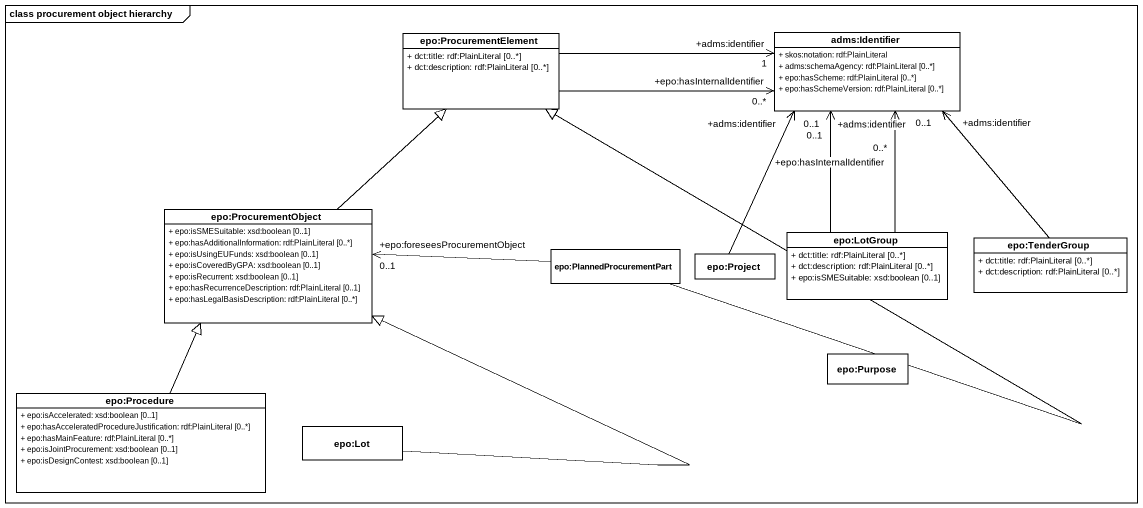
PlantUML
@startuml
mainframe class procurement object hierarchy
hide circle
hide empty members
skinparam classAttributeIconSize 0
class "epo:ProcurementElement" as epo_ProcurementElement {
  + dct:title: rdf:PlainLiteral [0..*]
  + dct:description: rdf:PlainLiteral [0..*]
}
class "adms:Identifier" as adms_Identifier {
  + skos:notation: rdf:PlainLiteral
  + adms:schemaAgency: rdf:PlainLiteral [0..*]
  + epo:hasScheme: rdf:PlainLiteral [0..*]
  + epo:hasSchemeVersion: rdf:PlainLiteral [0..*]
}
class "epo:ProcurementObject" as epo_ProcurementObject {
  + epo:isSMESuitable: xsd:boolean [0..1]
  + epo:hasAdditionalInformation: rdf:PlainLiteral [0..*]
  + epo:isUsingEUFunds: xsd:boolean [0..1]
  + epo:isCoveredByGPA: xsd:boolean [0..1]
  + epo:isRecurrent: xsd:boolean [0..1]
  + epo:hasRecurrenceDescription: rdf:PlainLiteral [0..1]
  + epo:hasLegalBasisDescription: rdf:PlainLiteral [0..*]
}
class "epo:PlannedProcurementPart" as epo_PlannedProcurementPart
class "epo:Project" as epo_Project
class "epo:LotGroup" as epo_LotGroup {
  + dct:title: rdf:PlainLiteral [0..*]
  + dct:description: rdf:PlainLiteral [0..*]
  + epo:isSMESuitable: xsd:boolean [0..1]
}
class "epo:TenderGroup" as epo_TenderGroup {
  + dct:title: rdf:PlainLiteral [0..*]
  + dct:description: rdf:PlainLiteral [0..*]
}
class "epo:Purpose" as epo_Purpose
class "epo:Procedure" as epo_Procedure {
  + epo:isAccelerated: xsd:boolean [0..1]
  + epo:hasAcceleratedProcedureJustification: rdf:PlainLiteral [0..*]
  + epo:hasMainFeature: rdf:PlainLiteral [0..*]
  + epo:isJointProcurement: xsd:boolean [0..1]
  + epo:isDesignContest: xsd:boolean [0..1]
}
class "epo:Lot" as epo_Lot
epo_ProcurementElement -right-> "+epo:hasInternalIdentifier\n0..*" adms_Identifier
epo_ProcurementElement -right-> "+adms:identifier\n1" adms_Identifier
epo_ProcurementObject -up-|> epo_ProcurementElement
epo_PlannedProcurementPart -up-|> epo_ProcurementElement
epo_PlannedProcurementPart -left-> "+epo:foreseesProcurementObject\n0..1" epo_ProcurementObject
epo_Project -up-> "+adms:identifier\n0..1" adms_Identifier
epo_LotGroup -up-> "+adms:identifier\n0..1" adms_Identifier
epo_LotGroup -up-> "+epo:hasInternalIdentifier\n0..*" adms_Identifier
epo_TenderGroup -up-> "+adms:identifier\n0..1" adms_Identifier
epo_Procedure -up-|> epo_ProcurementObject
epo_Lot -up-|> epo_ProcurementObject
@enduml
